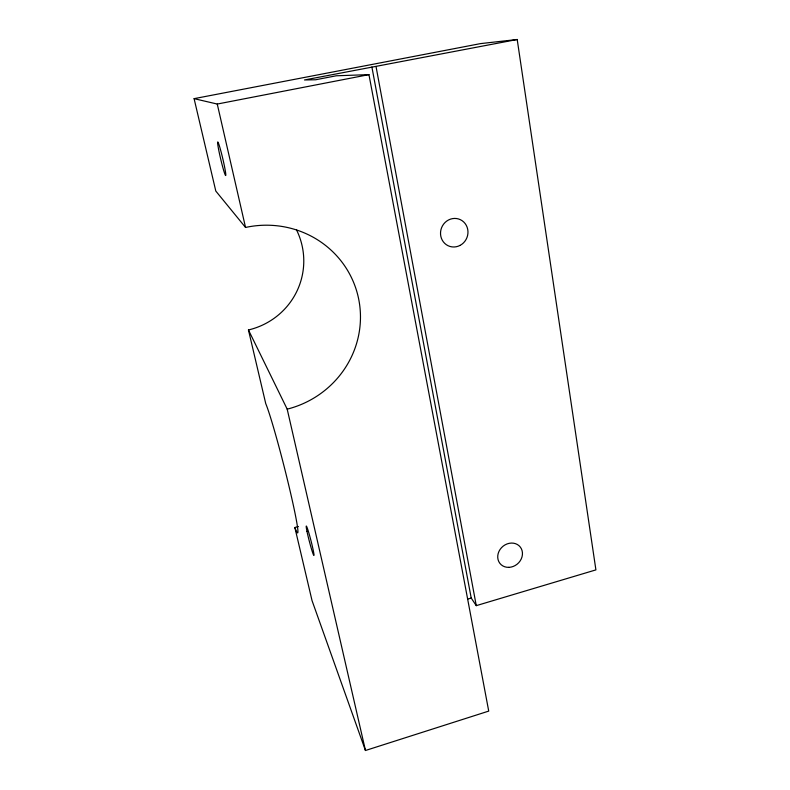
<?xml version="1.0" encoding="UTF-8"?>
<svg xmlns="http://www.w3.org/2000/svg" width="790" height="790" viewBox="0 0 790 790"><rect width="100%" height="100%" fill="white"/><g stroke="black" fill="none" stroke-linecap="round" stroke-linejoin="round"><path stroke-width="1.19" d="M296.556 229.959A72.581 71.219 5.7 0 1 248.445 329.963L265.756 403.66A67.92 3.308 75.7 0 1 289.624 488.931A67.92 3.308 75.7 0 1 294.858 527.503L312.03 600.578L365.454 750.5L488.724 711.099L368.95 74.625L336.303 75.781L315.684 79.76L304.476 79.968L517.203 39.5L595.907 569.886L476.271 605.644L471.215 598.06L371.883 66.982M467.729 599.096L471.215 598.06M294.858 527.503L298.413 526.525M365.454 750.5L287.195 409.151A95.965 93.2 -18.3 0 0 358.176 296.734A95.965 93.2 -18.3 0 0 245.542 227.451L215.798 191.052L194.093 98.651L217.26 104.053L368.95 74.625M194.093 98.651L480.468 43.618L517.203 39.5M248.445 329.963L287.195 409.151M217.26 104.053L245.542 227.451M376.06 66.706L476.271 605.644M218.563 149.201A17.271 1.067 76.7 0 0 225.575 175.479A17.271 1.067 76.7 0 0 220.993 151.492A17.271 1.067 76.7 0 0 218.563 149.201M306.984 531.384A15.257 0.879 75.5 0 0 313.719 555.311A15.257 0.879 75.5 0 0 309.591 535.501A15.257 0.879 75.5 0 0 306.984 531.384M460.027 245.414A14.398 13.608 -67.3 0 0 462.15 220.706A14.398 13.608 -67.3 0 0 440.573 231.993A14.398 13.608 -67.3 0 0 460.027 245.414M508.839 567.358A13.065 11.406 -41.1 0 0 521.39 548.813A13.065 11.406 -41.1 0 0 500.07 549.465A13.065 11.406 -41.1 0 0 508.839 567.358"/></g></svg>
